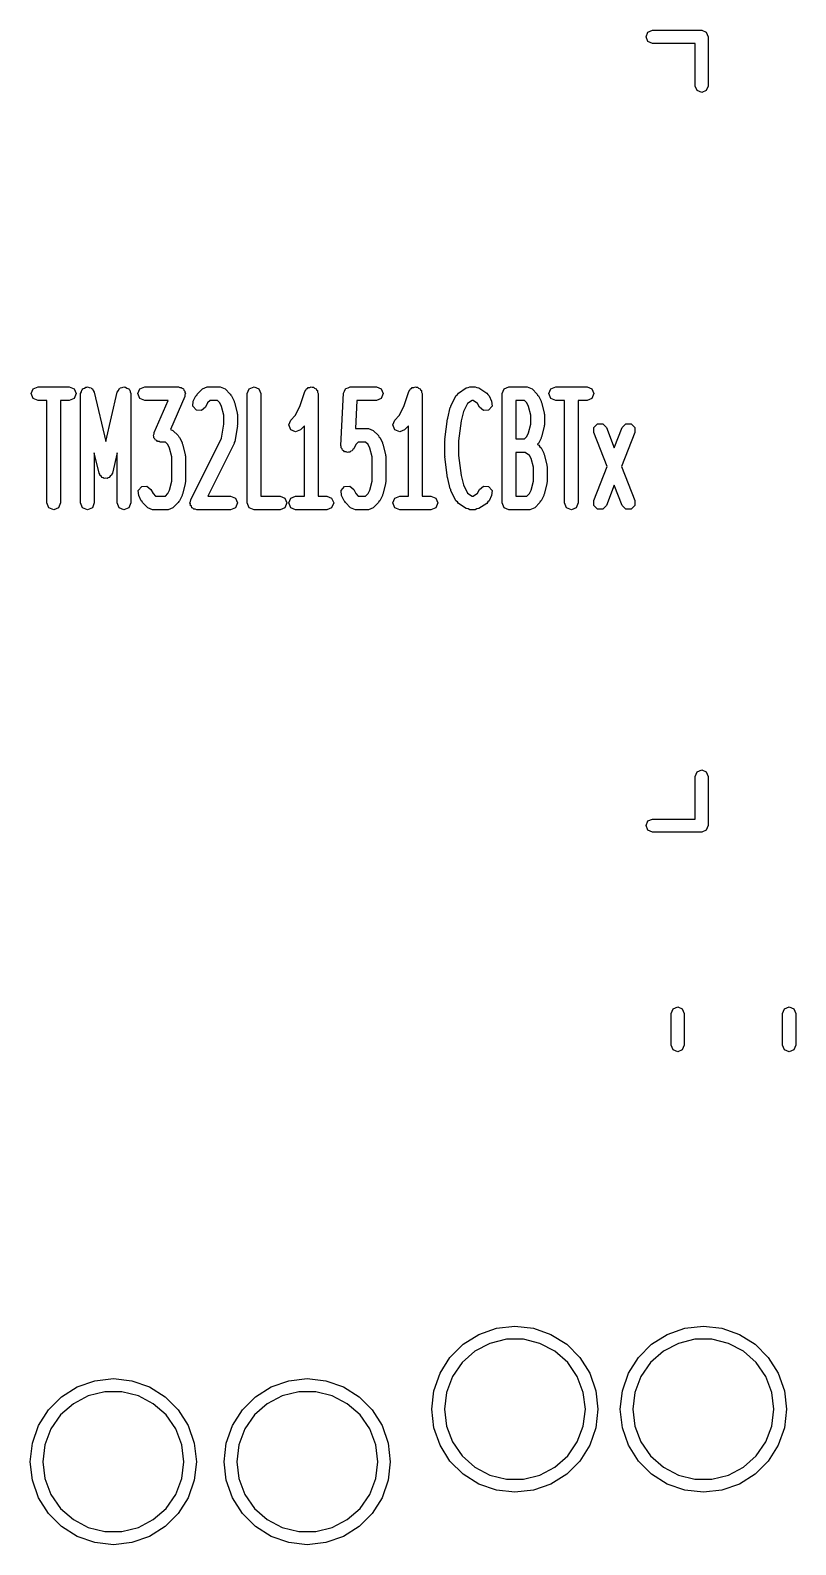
# Model space of a CAD drawing. Extents: x 10 to 287, y -200 to -10.
# Drawn here: x 164.6 to 171.6, y -97.03 to -83.17 of the extents above; entities that cross this region are included whole.
import ezdxf

# ---------------------------------------------------------------- set-up
doc = ezdxf.new("R2010")
doc.units = 0
doc.layers.add('BLACK', color=7, linetype='CONTINUOUS')

msp = doc.modelspace()

# ---------------------------------------------------------------- linework, layer by layer
at = {"layer": 'BLACK', "linetype": 'CONTINUOUS'}
for p, q in [((170.252, -83.1851), (170.294, -83.1675)), ((170.294, -83.1675), (170.744, -83.1675)), ((170.744, -83.1675), (170.786, -83.1851)), ((170.234, -83.2275), (170.252, -83.1851)), ((170.252, -83.2699), (170.234, -83.2275)), ((170.294, -83.2875), (170.252, -83.2699)), ((170.684, -83.2875), (170.294, -83.2875)), ((170.684, -83.6775), (170.684, -83.2875)), ((170.786, -83.1851), (170.804, -83.2275)), ((170.804, -83.2275), (170.804, -83.6775)), ((170.702, -83.7199), (170.684, -83.6775)), ((170.744, -83.7375), (170.702, -83.7199)), ((170.786, -83.7199), (170.744, -83.7375)), ((170.804, -83.6775), (170.786, -83.7199)), ((164.608, -86.4936), (164.626, -86.4494)), ((164.626, -86.5378), (164.608, -86.4936)), ((164.626, -86.4494), (164.67, -86.4311)), ((164.67, -86.4311), (164.956, -86.4311)), ((164.956, -86.4311), (165, -86.4494)), ((165, -86.4494), (165.019, -86.4936)), ((165.019, -86.4936), (165, -86.5378)), ((165.06, -86.4936), (165.067, -86.4777)), ((165.06, -87.4936), (165.06, -86.4936)), ((165.067, -86.4777), (165.07, -86.4606)), ((165.07, -86.4606), (165.076, -86.4563)), ((165.076, -86.4563), (165.078, -86.4494)), ((165.078, -86.4494), (165.094, -86.4428)), ((165.094, -86.4428), (165.108, -86.4328)), ((165.108, -86.4328), (165.116, -86.434)), ((165.116, -86.434), (165.123, -86.4311)), ((165.123, -86.4311), (165.139, -86.4377)), ((165.139, -86.4377), (165.156, -86.4405)), ((165.156, -86.4405), (165.16, -86.4466)), ((165.16, -86.4466), (165.167, -86.4494)), ((165.167, -86.4494), (165.173, -86.4654)), ((165.173, -86.4654), (165.184, -86.4794)), ((165.184, -86.4794), (165.289, -86.9329)), ((165.289, -86.9329), (165.395, -86.4794)), ((165.395, -86.4794), (165.405, -86.4654)), ((165.405, -86.4654), (165.412, -86.4494)), ((165.412, -86.4494), (165.419, -86.4466)), ((165.419, -86.4466), (165.423, -86.4405)), ((165.423, -86.4405), (165.44, -86.4377)), ((165.44, -86.4377), (165.456, -86.4311)), ((165.456, -86.4311), (165.463, -86.434)), ((165.463, -86.434), (165.47, -86.4328)), ((165.47, -86.4328), (165.484, -86.4428)), ((165.484, -86.4428), (165.5, -86.4494)), ((165.5, -86.4494), (165.503, -86.4563)), ((165.503, -86.4563), (165.509, -86.4606)), ((165.509, -86.4606), (165.512, -86.4777)), ((165.512, -86.4777), (165.519, -86.4936)), ((165.519, -86.4936), (165.519, -87.4936)), ((165.584, -86.4936), (165.602, -86.4494)), ((165.602, -86.5378), (165.584, -86.4936)), ((165.602, -86.4494), (165.647, -86.4311)), ((165.647, -86.4311), (165.956, -86.4311)), ((165.956, -86.4311), (165.968, -86.4361)), ((165.968, -86.4361), (165.981, -86.4364)), ((165.981, -86.4364), (165.989, -86.4449)), ((165.989, -86.4449), (166, -86.4494)), ((166, -86.4494), (166.005, -86.4615)), ((166.005, -86.4615), (166.014, -86.4708)), ((166.014, -86.4708), (166.014, -86.4827)), ((166.014, -86.4827), (166.019, -86.4936)), ((166.019, -86.4936), (166.014, -86.5057)), ((166.122, -86.5065), (166.126, -86.497)), ((166.126, -86.497), (166.174, -86.4494)), ((166.174, -86.4494), (166.218, -86.4311)), ((166.174, -86.4494), (166.174, -86.4494)), ((166.218, -86.4311), (166.337, -86.4311)), ((166.337, -86.4311), (166.381, -86.4494)), ((166.381, -86.4494), (166.429, -86.497)), ((166.429, -86.497), (166.433, -86.5065)), ((166.584, -86.4936), (166.602, -86.4494)), ((166.584, -87.4936), (166.584, -86.4936)), ((166.602, -86.4494), (166.647, -86.4311)), ((166.647, -86.4311), (166.691, -86.4494)), ((166.691, -86.4494), (166.709, -86.4936)), ((166.709, -86.4936), (166.709, -87.4311)), ((167.065, -86.6125), (167.111, -86.4739)), ((167.111, -86.4739), (167.121, -86.4629)), ((167.121, -86.4629), (167.126, -86.4494)), ((167.126, -86.4494), (167.136, -86.4455)), ((167.136, -86.4455), (167.142, -86.4377)), ((167.142, -86.4377), (167.157, -86.4367)), ((167.157, -86.4367), (167.17, -86.4311)), ((167.17, -86.4311), (167.18, -86.4351)), ((167.18, -86.4351), (167.19, -86.4343)), ((167.19, -86.4343), (167.201, -86.4439)), ((167.201, -86.4439), (167.215, -86.4494)), ((167.215, -86.4494), (167.218, -86.4589)), ((167.218, -86.4589), (167.226, -86.4657)), ((167.226, -86.4657), (167.227, -86.4802)), ((167.227, -86.4802), (167.233, -86.4936)), ((167.233, -86.4936), (167.233, -87.4311)), ((167.441, -86.9667), (167.465, -86.4905)), ((167.465, -86.4905), (167.475, -86.4702)), ((167.475, -86.4702), (167.483, -86.4494)), ((167.483, -86.4494), (167.485, -86.4488)), ((167.485, -86.4488), (167.486, -86.4473)), ((167.486, -86.4473), (167.507, -86.4397)), ((167.507, -86.4397), (167.527, -86.4311)), ((167.527, -86.4311), (167.766, -86.4311)), ((167.766, -86.4311), (167.81, -86.4494)), ((167.81, -86.4494), (167.828, -86.4936)), ((167.828, -86.4936), (167.81, -86.5378)), ((168.017, -86.6125), (168.063, -86.4739)), ((168.063, -86.4739), (168.073, -86.4629)), ((168.073, -86.4629), (168.078, -86.4494)), ((168.078, -86.4494), (168.088, -86.4455)), ((168.088, -86.4455), (168.095, -86.4377)), ((168.095, -86.4377), (168.109, -86.4367)), ((168.109, -86.4367), (168.123, -86.4311)), ((168.123, -86.4311), (168.132, -86.4351)), ((168.132, -86.4351), (168.142, -86.4343)), ((168.142, -86.4343), (168.153, -86.4439)), ((168.153, -86.4439), (168.167, -86.4494)), ((168.167, -86.4494), (168.171, -86.4589)), ((168.171, -86.4589), (168.179, -86.4657)), ((168.179, -86.4657), (168.18, -86.4802)), ((168.18, -86.4802), (168.185, -86.4936)), ((168.185, -86.4936), (168.185, -87.4311)), ((168.508, -86.5027), (168.517, -86.4892)), ((168.517, -86.4892), (168.588, -86.4416)), ((168.588, -86.4416), (168.606, -86.4381)), ((168.606, -86.4381), (168.623, -86.4311)), ((168.623, -86.4311), (168.67, -86.4311)), ((168.67, -86.4311), (168.687, -86.4381)), ((168.687, -86.4381), (168.705, -86.4416)), ((168.705, -86.4416), (168.776, -86.4892)), ((168.776, -86.4892), (168.785, -86.5027)), ((168.917, -86.4936), (168.936, -86.4494)), ((168.917, -87.4936), (168.917, -86.4936)), ((168.936, -86.4494), (168.98, -86.4311)), ((168.98, -86.4311), (169.146, -86.4311)), ((169.146, -86.4311), (169.191, -86.4494)), ((169.191, -86.4494), (169.238, -86.497)), ((169.238, -86.497), (169.242, -86.5065)), ((169.346, -86.4936), (169.364, -86.4494)), ((169.364, -86.5378), (169.346, -86.4936)), ((169.364, -86.4494), (169.408, -86.4311)), ((169.408, -86.4311), (169.694, -86.4311)), ((169.694, -86.4311), (169.738, -86.4494)), ((169.738, -86.4494), (169.757, -86.4936)), ((169.757, -86.4936), (169.738, -86.5378)), ((164.67, -86.5561), (164.626, -86.5378)), ((164.751, -86.5561), (164.67, -86.5561)), ((164.751, -87.4936), (164.751, -86.5561)), ((164.956, -86.5561), (164.876, -86.5561)), ((164.876, -86.5561), (164.876, -87.4936)), ((165, -86.5378), (164.956, -86.5561)), ((165.647, -86.5561), (165.602, -86.5378)), ((165.86, -86.5561), (165.647, -86.5561)), ((165.732, -86.8495), (165.86, -86.5561)), ((166.013, -86.5187), (165.881, -86.8205)), ((166.014, -86.5057), (166.013, -86.5187)), ((166.087, -86.6086), (166.091, -86.5609)), ((166.119, -86.6448), (166.087, -86.6086)), ((166.091, -86.5609), (166.114, -86.5133)), ((166.114, -86.5133), (166.122, -86.5065)), ((166.202, -86.6168), (166.166, -86.6481)), ((166.222, -86.5783), (166.202, -86.6168)), ((166.244, -86.5561), (166.222, -86.5783)), ((166.311, -86.5561), (166.244, -86.5561)), ((166.333, -86.5783), (166.311, -86.5561)), ((166.349, -86.6107), (166.333, -86.5783)), ((166.37, -86.6918), (166.349, -86.6107)), ((166.433, -86.5065), (166.44, -86.5133)), ((166.44, -86.5133), (166.464, -86.5609)), ((166.464, -86.5609), (166.465, -86.568)), ((166.465, -86.568), (166.469, -86.5737)), ((166.469, -86.5737), (166.493, -86.6689)), ((167.024, -86.6947), (167.065, -86.6125)), ((167.587, -86.5561), (167.574, -86.8125)), ((167.766, -86.5561), (167.587, -86.5561)), ((167.81, -86.5378), (167.766, -86.5561)), ((167.976, -86.6947), (168.017, -86.6125)), ((168.419, -86.7166), (168.443, -86.6213)), ((168.443, -86.6213), (168.447, -86.6156)), ((168.447, -86.6156), (168.448, -86.6085)), ((168.448, -86.6085), (168.495, -86.5133)), ((168.495, -86.5133), (168.508, -86.5027)), ((168.6, -86.584), (168.563, -86.6583)), ((168.642, -86.5561), (168.6, -86.584)), ((168.651, -86.5561), (168.642, -86.5561)), ((168.693, -86.584), (168.651, -86.5561)), ((168.71, -86.6168), (168.693, -86.584)), ((168.746, -86.6481), (168.71, -86.6168)), ((168.785, -86.5027), (168.798, -86.5133)), ((168.825, -86.6086), (168.793, -86.6448)), ((168.798, -86.5133), (168.821, -86.5609)), ((168.821, -86.5609), (168.825, -86.6086)), ((169.121, -86.5561), (169.042, -86.5561)), ((169.042, -86.5561), (169.042, -86.9073)), ((169.143, -86.5783), (169.121, -86.5561)), ((169.159, -86.6107), (169.143, -86.5783)), ((169.179, -86.6918), (169.159, -86.6107)), ((169.242, -86.5065), (169.25, -86.5133)), ((169.25, -86.5133), (169.274, -86.5609)), ((169.274, -86.5609), (169.274, -86.568)), ((169.274, -86.568), (169.279, -86.5737)), ((169.279, -86.5737), (169.302, -86.6689)), ((169.408, -86.5561), (169.364, -86.5378)), ((169.489, -86.5561), (169.408, -86.5561)), ((169.489, -87.4936), (169.489, -86.5561)), ((169.694, -86.5561), (169.614, -86.5561)), ((169.614, -86.5561), (169.614, -87.4936)), ((169.738, -86.5378), (169.694, -86.5561)), ((166.166, -86.6481), (166.119, -86.6448)), ((166.348, -86.9026), (166.37, -86.7742)), ((166.37, -86.7742), (166.37, -86.6918)), ((166.493, -86.6689), (166.492, -86.6768)), ((166.492, -86.6768), (166.495, -86.6841)), ((166.495, -86.6841), (166.495, -86.7793)), ((166.965, -86.7793), (166.983, -86.7351)), ((166.983, -86.7351), (167.024, -86.6947)), ((167.917, -86.7793), (167.936, -86.7351)), ((167.936, -86.7351), (167.976, -86.6947)), ((168.394, -86.9144), (168.418, -86.724)), ((168.418, -86.724), (168.42, -86.7205)), ((168.42, -86.7205), (168.419, -86.7166)), ((168.541, -86.7432), (168.519, -86.9261)), ((168.563, -86.6583), (168.541, -86.7432)), ((168.793, -86.6448), (168.746, -86.6481)), ((169.159, -86.8528), (169.179, -86.7716)), ((169.179, -86.7716), (169.179, -86.6918)), ((169.302, -86.6689), (169.301, -86.6768)), ((169.301, -86.6768), (169.304, -86.6841)), ((169.304, -86.6841), (169.304, -86.7793)), ((169.756, -86.802), (169.79, -86.7688)), ((169.79, -86.7688), (169.838, -86.7697)), ((169.838, -86.7697), (169.871, -86.8041)), ((170.017, -86.8041), (170.05, -86.7697)), ((170.05, -86.7697), (170.098, -86.7688)), ((170.098, -86.7688), (170.132, -86.802)), ((165.727, -86.8746), (165.732, -86.8625)), ((165.731, -86.8855), (165.727, -86.8746)), ((165.731, -86.8973), (165.731, -86.8855)), ((165.74, -86.9067), (165.731, -86.8973)), ((165.732, -86.8625), (165.732, -86.8495)), ((165.745, -86.9188), (165.74, -86.9067)), ((165.881, -86.8205), (165.905, -86.8304)), ((165.905, -86.8304), (165.953, -86.878)), ((165.953, -86.878), (165.957, -86.8875)), ((165.957, -86.8875), (165.964, -86.8942)), ((165.964, -86.8942), (165.988, -86.9419)), ((166.067, -87.4657), (166.348, -86.9026)), ((166.494, -86.7896), (166.47, -86.9325)), ((166.495, -86.7793), (166.493, -86.7843)), ((166.493, -86.7843), (166.494, -86.7896)), ((166.983, -86.8235), (166.965, -86.7793)), ((167.027, -86.8418), (166.983, -86.8235)), ((167.072, -86.8235), (167.027, -86.8418)), ((167.108, -86.7874), (167.072, -86.8235)), ((167.108, -87.4311), (167.108, -86.7874)), ((167.574, -86.8125), (167.575, -86.8121)), ((167.575, -86.8121), (167.694, -86.8121)), ((167.694, -86.8121), (167.738, -86.8304)), ((167.738, -86.8304), (167.786, -86.878)), ((167.786, -86.878), (167.79, -86.8875)), ((167.79, -86.8875), (167.798, -86.8942)), ((167.798, -86.8942), (167.821, -86.9419)), ((167.936, -86.8235), (167.917, -86.7793)), ((167.98, -86.8418), (167.936, -86.8235)), ((168.024, -86.8235), (167.98, -86.8418)), ((168.06, -86.7874), (168.024, -86.8235)), ((168.06, -87.4311), (168.06, -86.7874)), ((168.395, -86.9184), (168.394, -86.9144)), ((169.042, -86.9073), (169.121, -86.9073)), ((169.121, -86.9073), (169.143, -86.8852)), ((169.143, -86.8852), (169.159, -86.8528)), ((169.274, -86.9025), (169.25, -86.9501)), ((169.279, -86.8897), (169.274, -86.8954)), ((169.274, -86.8954), (169.274, -86.9025)), ((169.302, -86.7945), (169.279, -86.8897)), ((169.304, -86.7793), (169.301, -86.7867)), ((169.301, -86.7867), (169.302, -86.7945)), ((169.755, -86.8498), (169.756, -86.802)), ((169.877, -87.1603), (169.755, -86.8498)), ((169.871, -86.8041), (169.944, -86.9894)), ((169.944, -86.9894), (170.017, -86.8041)), ((170.133, -86.8498), (170.011, -87.1603)), ((170.132, -86.802), (170.133, -86.8498)), ((165.228, -87.2221), (165.185, -87.0365)), ((165.185, -87.0365), (165.185, -87.4936)), ((165.394, -87.0365), (165.35, -87.2221)), ((165.394, -87.4936), (165.394, -87.0365)), ((165.756, -86.9233), (165.745, -86.9188)), ((165.764, -86.9318), (165.756, -86.9233)), ((165.777, -86.9321), (165.764, -86.9318)), ((165.789, -86.9371), (165.777, -86.9321)), ((165.835, -86.9371), (165.789, -86.9371)), ((165.857, -86.9592), (165.835, -86.9371)), ((165.873, -86.9916), (165.857, -86.9592)), ((165.894, -87.0727), (165.873, -86.9916)), ((165.988, -86.9419), (165.989, -86.9489)), ((165.989, -86.9489), (165.993, -86.9547)), ((165.993, -86.9547), (166.017, -87.0499)), ((166.017, -87.0499), (166.015, -87.0577)), ((166.464, -86.9501), (166.224, -87.4311)), ((166.465, -86.9406), (166.464, -86.9501)), ((166.47, -86.9325), (166.465, -86.9406)), ((167.445, -86.9778), (167.441, -86.9667)), ((167.444, -86.9896), (167.445, -86.9778)), ((167.453, -86.9994), (167.444, -86.9896)), ((167.457, -87.0117), (167.453, -86.9994)), ((167.468, -87.0168), (167.457, -87.0117)), ((167.476, -87.0257), (167.468, -87.0168)), ((167.489, -87.0266), (167.476, -87.0257)), ((167.501, -87.0322), (167.489, -87.0266)), ((167.512, -87.0283), (167.501, -87.0322)), ((167.523, -87.0291), (167.512, -87.0283)), ((167.533, -87.0205), (167.523, -87.0291)), ((167.546, -87.0162), (167.533, -87.0205)), ((167.551, -87.0055), (167.546, -87.0162)), ((167.56, -86.9978), (167.551, -87.0055)), ((167.579, -86.9592), (167.56, -86.9978)), ((167.601, -86.9371), (167.579, -86.9592)), ((167.668, -86.9371), (167.601, -86.9371)), ((167.69, -86.9592), (167.668, -86.9371)), ((167.707, -86.9916), (167.69, -86.9592)), ((167.727, -87.0727), (167.707, -86.9916)), ((167.821, -86.9419), (167.822, -86.9489)), ((167.822, -86.9489), (167.826, -86.9547)), ((167.826, -86.9547), (167.85, -87.0499)), ((167.85, -87.0499), (167.849, -87.0577)), ((168.394, -86.9222), (168.395, -86.9184)), ((168.394, -87.065), (168.394, -86.9222)), ((168.519, -86.9261), (168.519, -87.0612)), ((169.128, -87.0323), (169.042, -87.0323)), ((169.042, -87.0323), (169.042, -87.4311)), ((169.169, -87.0602), (169.128, -87.0323)), ((169.25, -86.9501), (169.242, -86.9569)), ((169.242, -86.9569), (169.242, -86.9582)), ((169.242, -86.9582), (169.253, -86.9654)), ((169.253, -86.9654), (169.262, -86.9789)), ((169.262, -86.9789), (169.274, -86.9895)), ((169.274, -86.9895), (169.298, -87.0371)), ((169.298, -87.0371), (169.298, -87.0442)), ((169.298, -87.0442), (169.302, -87.0499)), ((169.302, -87.0499), (169.326, -87.1451)), ((165.894, -87.2954), (165.894, -87.0727)), ((166.015, -87.0577), (166.019, -87.065)), ((166.019, -87.065), (166.019, -87.3031)), ((167.727, -87.2954), (167.727, -87.0727)), ((167.849, -87.0577), (167.852, -87.065)), ((167.852, -87.065), (167.852, -87.3031)), ((168.395, -87.0688), (168.394, -87.065)), ((168.394, -87.0728), (168.395, -87.0688)), ((168.418, -87.2633), (168.394, -87.0728)), ((168.519, -87.0612), (168.541, -87.244)), ((169.183, -87.0869), (169.169, -87.0602)), ((169.203, -87.168), (169.183, -87.0869)), ((169.203, -87.2954), (169.203, -87.168)), ((169.326, -87.1451), (169.325, -87.153)), ((169.325, -87.153), (169.328, -87.1603)), ((169.328, -87.1603), (169.328, -87.3031)), ((169.755, -87.4708), (169.877, -87.1603)), ((170.011, -87.1603), (170.133, -87.4708)), ((165.235, -87.2306), (165.228, -87.2221)), ((165.236, -87.2409), (165.235, -87.2306)), ((165.248, -87.2493), (165.236, -87.2409)), ((165.256, -87.261), (165.248, -87.2493)), ((165.267, -87.2627), (165.256, -87.261)), ((165.275, -87.2688), (165.267, -87.2627)), ((165.289, -87.2664), (165.275, -87.2688)), ((165.304, -87.2688), (165.289, -87.2664)), ((165.312, -87.2627), (165.304, -87.2688)), ((165.322, -87.261), (165.312, -87.2627)), ((165.331, -87.2493), (165.322, -87.261)), ((165.342, -87.2409), (165.331, -87.2493)), ((165.344, -87.2306), (165.342, -87.2409)), ((165.35, -87.2221), (165.344, -87.2306)), ((165.873, -87.3766), (165.894, -87.2954)), ((166.017, -87.3183), (165.993, -87.4135)), ((166.019, -87.3031), (166.015, -87.3105)), ((166.015, -87.3105), (166.017, -87.3183)), ((167.707, -87.3766), (167.727, -87.2954)), ((167.85, -87.3183), (167.826, -87.4135)), ((167.852, -87.3031), (167.849, -87.3105)), ((167.849, -87.3105), (167.85, -87.3183)), ((168.42, -87.2667), (168.418, -87.2633)), ((168.419, -87.2707), (168.42, -87.2667)), ((168.443, -87.3659), (168.419, -87.2707)), ((168.541, -87.244), (168.563, -87.3289)), ((168.563, -87.3289), (168.6, -87.4032)), ((169.183, -87.3766), (169.203, -87.2954)), ((169.326, -87.3183), (169.302, -87.4135)), ((169.328, -87.3031), (169.325, -87.3105)), ((169.325, -87.3105), (169.326, -87.3183)), ((169.944, -87.3312), (169.871, -87.5165)), ((170.017, -87.5165), (169.944, -87.3312)), ((165.587, -87.3786), (165.619, -87.3425)), ((165.591, -87.4263), (165.587, -87.3786)), ((165.614, -87.474), (165.591, -87.4263)), ((165.619, -87.3425), (165.666, -87.3391)), ((165.666, -87.3391), (165.702, -87.3704)), ((165.702, -87.3704), (165.722, -87.409)), ((165.722, -87.409), (165.744, -87.4311)), ((165.744, -87.4311), (165.835, -87.4311)), ((165.835, -87.4311), (165.857, -87.409)), ((165.857, -87.409), (165.873, -87.3766)), ((165.988, -87.4263), (165.964, -87.474)), ((165.989, -87.4192), (165.988, -87.4263)), ((165.993, -87.4135), (165.989, -87.4192)), ((166.066, -87.4802), (166.067, -87.4657)), ((166.224, -87.4311), (166.432, -87.4311)), ((166.432, -87.4311), (166.476, -87.4494)), ((166.476, -87.4494), (166.495, -87.4936)), ((166.709, -87.4311), (166.885, -87.4311)), ((166.885, -87.4311), (166.929, -87.4494)), ((166.929, -87.4494), (166.947, -87.4936)), ((166.965, -87.4936), (166.983, -87.4494)), ((166.983, -87.4494), (167.027, -87.4311)), ((167.027, -87.4311), (167.108, -87.4311)), ((167.233, -87.4311), (167.313, -87.4311)), ((167.313, -87.4311), (167.357, -87.4494)), ((167.357, -87.4494), (167.376, -87.4936)), ((167.444, -87.3786), (167.476, -87.3425)), ((167.448, -87.4263), (167.444, -87.3786)), ((167.472, -87.474), (167.448, -87.4263)), ((167.476, -87.3425), (167.523, -87.3391)), ((167.523, -87.3391), (167.56, -87.3704)), ((167.56, -87.3704), (167.579, -87.409)), ((167.579, -87.409), (167.601, -87.4311)), ((167.601, -87.4311), (167.668, -87.4311)), ((167.668, -87.4311), (167.69, -87.409)), ((167.69, -87.409), (167.707, -87.3766)), ((167.821, -87.4263), (167.798, -87.474)), ((167.822, -87.4192), (167.821, -87.4263)), ((167.826, -87.4135), (167.822, -87.4192)), ((167.917, -87.4936), (167.936, -87.4494)), ((167.936, -87.4494), (167.98, -87.4311)), ((167.98, -87.4311), (168.06, -87.4311)), ((168.185, -87.4311), (168.266, -87.4311)), ((168.266, -87.4311), (168.31, -87.4494)), ((168.31, -87.4494), (168.328, -87.4936)), ((168.447, -87.3716), (168.443, -87.3659)), ((168.448, -87.3787), (168.447, -87.3716)), ((168.495, -87.474), (168.448, -87.3787)), ((168.6, -87.4032), (168.642, -87.4311)), ((168.642, -87.4311), (168.651, -87.4311)), ((168.651, -87.4311), (168.693, -87.4032)), ((168.693, -87.4032), (168.71, -87.3704)), ((168.71, -87.3704), (168.746, -87.3391)), ((168.746, -87.3391), (168.793, -87.3425)), ((168.793, -87.3425), (168.825, -87.3786)), ((168.821, -87.4263), (168.798, -87.474)), ((168.825, -87.3786), (168.821, -87.4263)), ((169.042, -87.4311), (169.144, -87.4311)), ((169.144, -87.4311), (169.167, -87.409)), ((169.167, -87.409), (169.183, -87.3766)), ((169.298, -87.4263), (169.274, -87.474)), ((169.302, -87.4135), (169.298, -87.4192)), ((169.298, -87.4192), (169.298, -87.4263)), ((169.756, -87.5186), (169.755, -87.4708)), ((170.133, -87.4708), (170.132, -87.5186)), ((164.769, -87.5378), (164.751, -87.4936)), ((164.813, -87.5561), (164.769, -87.5378)), ((164.857, -87.5378), (164.813, -87.5561)), ((164.876, -87.4936), (164.857, -87.5378)), ((165.078, -87.5378), (165.06, -87.4936)), ((165.123, -87.5561), (165.078, -87.5378)), ((165.167, -87.5378), (165.123, -87.5561)), ((165.185, -87.4936), (165.167, -87.5378)), ((165.412, -87.5378), (165.394, -87.4936)), ((165.456, -87.5561), (165.412, -87.5378)), ((165.5, -87.5378), (165.456, -87.5561)), ((165.519, -87.4936), (165.5, -87.5378)), ((165.622, -87.4807), (165.614, -87.474)), ((165.626, -87.4902), (165.622, -87.4807)), ((165.674, -87.5378), (165.626, -87.4902)), ((165.718, -87.5561), (165.674, -87.5378)), ((165.861, -87.5561), (165.718, -87.5561)), ((165.905, -87.5378), (165.861, -87.5561)), ((165.953, -87.4902), (165.905, -87.5378)), ((165.957, -87.4807), (165.953, -87.4902)), ((165.964, -87.474), (165.957, -87.4807)), ((166.06, -87.4936), (166.066, -87.4802)), ((166.064, -87.5031), (166.06, -87.4936)), ((166.063, -87.5134), (166.064, -87.5031)), ((166.073, -87.5244), (166.063, -87.5134)), ((166.078, -87.5378), (166.073, -87.5244)), ((166.088, -87.5417), (166.078, -87.5378)), ((166.095, -87.5495), (166.088, -87.5417)), ((166.109, -87.5506), (166.095, -87.5495)), ((166.123, -87.5561), (166.109, -87.5506)), ((166.432, -87.5561), (166.123, -87.5561)), ((166.476, -87.5378), (166.432, -87.5561)), ((166.495, -87.4936), (166.476, -87.5378)), ((166.602, -87.5378), (166.584, -87.4936)), ((166.584, -87.4936), (166.584, -87.4936)), ((166.647, -87.5561), (166.602, -87.5378)), ((166.885, -87.5561), (166.647, -87.5561)), ((166.929, -87.5378), (166.885, -87.5561)), ((166.947, -87.4936), (166.929, -87.5378)), ((166.983, -87.5378), (166.965, -87.4936)), ((167.027, -87.5561), (166.983, -87.5378)), ((167.17, -87.5561), (167.027, -87.5561)), ((167.313, -87.5561), (167.17, -87.5561)), ((167.357, -87.5378), (167.313, -87.5561)), ((167.376, -87.4936), (167.357, -87.5378)), ((167.479, -87.4807), (167.472, -87.474)), ((167.483, -87.4902), (167.479, -87.4807)), ((167.531, -87.5378), (167.483, -87.4902)), ((167.575, -87.5561), (167.531, -87.5378)), ((167.531, -87.5378), (167.531, -87.5378)), ((167.694, -87.5561), (167.575, -87.5561)), ((167.738, -87.5378), (167.694, -87.5561)), ((167.786, -87.4902), (167.738, -87.5378)), ((167.79, -87.4807), (167.786, -87.4902)), ((167.798, -87.474), (167.79, -87.4807)), ((167.936, -87.5378), (167.917, -87.4936)), ((167.98, -87.5561), (167.936, -87.5378)), ((168.123, -87.5561), (167.98, -87.5561)), ((168.266, -87.5561), (168.123, -87.5561)), ((168.31, -87.5378), (168.266, -87.5561)), ((168.328, -87.4936), (168.31, -87.5378)), ((168.508, -87.4846), (168.495, -87.474)), ((168.517, -87.498), (168.508, -87.4846)), ((168.588, -87.5456), (168.517, -87.498)), ((168.606, -87.5492), (168.588, -87.5456)), ((168.623, -87.5561), (168.606, -87.5492)), ((168.67, -87.5561), (168.623, -87.5561)), ((168.687, -87.5492), (168.67, -87.5561)), ((168.705, -87.5456), (168.687, -87.5492)), ((168.776, -87.498), (168.705, -87.5456)), ((168.785, -87.4846), (168.776, -87.498)), ((168.798, -87.474), (168.785, -87.4846)), ((168.936, -87.5378), (168.917, -87.4936)), ((168.98, -87.5561), (168.936, -87.5378)), ((169.17, -87.5561), (168.98, -87.5561)), ((169.215, -87.5378), (169.17, -87.5561)), ((169.262, -87.4902), (169.215, -87.5378)), ((169.266, -87.4807), (169.262, -87.4902)), ((169.274, -87.474), (169.266, -87.4807)), ((169.507, -87.5378), (169.489, -87.4936)), ((169.551, -87.5561), (169.507, -87.5378)), ((169.595, -87.5378), (169.551, -87.5561)), ((169.614, -87.4936), (169.595, -87.5378)), ((169.79, -87.5518), (169.756, -87.5186)), ((169.838, -87.5509), (169.79, -87.5518)), ((169.871, -87.5165), (169.838, -87.5509)), ((170.05, -87.5509), (170.017, -87.5165)), ((170.098, -87.5518), (170.05, -87.5509)), ((170.132, -87.5186), (170.098, -87.5518)), ((170.684, -89.9975), (170.702, -89.9551)), ((170.702, -89.9551), (170.744, -89.9375)), ((170.744, -89.9375), (170.786, -89.9551)), ((170.786, -89.9551), (170.804, -89.9975)), ((170.684, -90.3875), (170.684, -89.9975)), ((170.804, -89.9975), (170.804, -90.4475)), ((170.234, -90.4475), (170.252, -90.4051)), ((170.252, -90.4899), (170.234, -90.4475)), ((170.252, -90.4051), (170.294, -90.3875)), ((170.294, -90.5075), (170.252, -90.4899)), ((170.294, -90.3875), (170.684, -90.3875)), ((170.744, -90.5075), (170.294, -90.5075)), ((170.786, -90.4899), (170.744, -90.5075)), ((170.804, -90.4475), (170.786, -90.4899)), ((170.464, -92.1662), (170.482, -92.1238)), ((170.464, -92.4588), (170.464, -92.1662)), ((170.482, -92.1238), (170.524, -92.1062)), ((170.524, -92.1062), (170.566, -92.1238)), ((170.566, -92.1238), (170.584, -92.1662)), ((170.584, -92.1662), (170.584, -92.4588)), ((171.484, -92.1662), (171.502, -92.1238)), ((171.484, -92.4588), (171.484, -92.1662)), ((171.502, -92.1238), (171.544, -92.1062)), ((171.544, -92.1062), (171.586, -92.1238)), ((171.586, -92.1238), (171.604, -92.1662)), ((171.604, -92.1662), (171.604, -92.4588)), ((170.482, -92.5012), (170.464, -92.4588)), ((170.584, -92.4588), (170.566, -92.5012)), ((171.502, -92.5012), (171.484, -92.4588)), ((171.604, -92.4588), (171.586, -92.5012)), ((170.524, -92.5188), (170.482, -92.5012)), ((170.566, -92.5012), (170.524, -92.5188)), ((171.544, -92.5188), (171.502, -92.5012)), ((171.586, -92.5012), (171.544, -92.5188)), ((168.704, -95.1053), (168.865, -95.0491)), ((168.865, -95.0491), (169.034, -95.03)), ((169.034, -95.03), (169.203, -95.0491)), ((169.203, -95.0491), (169.364, -95.1053)), ((170.429, -95.1053), (170.59, -95.0491)), ((170.59, -95.0491), (170.759, -95.03)), ((170.759, -95.03), (170.928, -95.0491)), ((170.928, -95.0491), (171.089, -95.1053)), ((168.44, -95.3161), (168.56, -95.1958)), ((168.56, -95.1958), (168.704, -95.1053)), ((168.805, -95.1872), (168.668, -95.2594)), ((168.956, -95.15), (168.805, -95.1872)), ((169.112, -95.15), (168.956, -95.15)), ((169.263, -95.1872), (169.112, -95.15)), ((169.4, -95.2594), (169.263, -95.1872)), ((169.364, -95.1053), (169.508, -95.1958)), ((169.508, -95.1958), (169.628, -95.3161)), ((170.165, -95.3161), (170.285, -95.1958)), ((170.285, -95.1958), (170.429, -95.1053)), ((170.53, -95.1872), (170.393, -95.2594)), ((170.681, -95.15), (170.53, -95.1872)), ((170.837, -95.15), (170.681, -95.15)), ((170.988, -95.1872), (170.837, -95.15)), ((171.125, -95.2594), (170.988, -95.1872)), ((171.089, -95.1053), (171.233, -95.1958)), ((171.233, -95.1958), (171.353, -95.3161)), ((168.349, -95.4602), (168.44, -95.3161)), ((168.551, -95.3625), (168.463, -95.4904)), ((168.668, -95.2594), (168.551, -95.3625)), ((169.517, -95.3625), (169.4, -95.2594)), ((169.605, -95.4904), (169.517, -95.3625)), ((169.628, -95.3161), (169.719, -95.4602)), ((170.074, -95.4602), (170.165, -95.3161)), ((170.276, -95.3625), (170.188, -95.4904)), ((170.393, -95.2594), (170.276, -95.3625)), ((171.242, -95.3625), (171.125, -95.2594)), ((171.33, -95.4904), (171.242, -95.3625)), ((171.353, -95.3161), (171.444, -95.4602)), ((165.19, -95.5291), (165.359, -95.51)), ((165.359, -95.51), (165.528, -95.5291)), ((166.965, -95.5291), (167.134, -95.51)), ((167.134, -95.51), (167.303, -95.5291)), ((168.293, -95.6209), (168.349, -95.4602)), ((168.463, -95.4904), (168.408, -95.6357)), ((169.66, -95.6357), (169.605, -95.4904)), ((169.719, -95.4602), (169.775, -95.6209)), ((170.018, -95.6209), (170.074, -95.4602)), ((170.188, -95.4904), (170.133, -95.6357)), ((171.385, -95.6357), (171.33, -95.4904)), ((171.444, -95.4602), (171.5, -95.6209)), ((164.885, -95.6758), (165.029, -95.5853)), ((165.029, -95.5853), (165.19, -95.5291)), ((165.281, -95.63), (165.13, -95.6672)), ((165.437, -95.63), (165.281, -95.63)), ((165.588, -95.6672), (165.437, -95.63)), ((165.528, -95.5291), (165.689, -95.5853)), ((165.689, -95.5853), (165.833, -95.6758)), ((166.66, -95.6758), (166.804, -95.5853)), ((166.804, -95.5853), (166.965, -95.5291)), ((167.056, -95.63), (166.905, -95.6672)), ((167.212, -95.63), (167.056, -95.63)), ((167.363, -95.6672), (167.212, -95.63)), ((167.303, -95.5291), (167.464, -95.5853)), ((167.464, -95.5853), (167.608, -95.6758)), ((168.274, -95.79), (168.293, -95.6209)), ((168.408, -95.6357), (168.389, -95.79)), ((169.679, -95.79), (169.66, -95.6357)), ((169.775, -95.6209), (169.794, -95.79)), ((169.999, -95.79), (170.018, -95.6209)), ((170.133, -95.6357), (170.114, -95.79)), ((171.404, -95.79), (171.385, -95.6357)), ((171.5, -95.6209), (171.519, -95.79)), ((164.765, -95.7961), (164.885, -95.6758)), ((164.993, -95.7394), (164.876, -95.8425)), ((165.13, -95.6672), (164.993, -95.7394)), ((165.725, -95.7394), (165.588, -95.6672)), ((165.842, -95.8425), (165.725, -95.7394)), ((165.833, -95.6758), (165.953, -95.7961)), ((166.54, -95.7961), (166.66, -95.6758)), ((166.768, -95.7394), (166.651, -95.8425)), ((166.905, -95.6672), (166.768, -95.7394)), ((167.5, -95.7394), (167.363, -95.6672)), ((167.617, -95.8425), (167.5, -95.7394)), ((167.608, -95.6758), (167.728, -95.7961)), ((164.674, -95.9402), (164.765, -95.7961)), ((164.876, -95.8425), (164.788, -95.9704)), ((165.93, -95.9704), (165.842, -95.8425)), ((165.953, -95.7961), (166.044, -95.9402)), ((166.449, -95.9402), (166.54, -95.7961)), ((166.651, -95.8425), (166.563, -95.9704)), ((167.705, -95.9704), (167.617, -95.8425)), ((167.728, -95.7961), (167.819, -95.9402)), ((168.293, -95.9591), (168.274, -95.79)), ((168.389, -95.79), (168.408, -95.9443)), ((169.66, -95.9443), (169.679, -95.79)), ((169.794, -95.79), (169.775, -95.9591)), ((170.018, -95.9591), (169.999, -95.79)), ((170.114, -95.79), (170.133, -95.9443)), ((171.385, -95.9443), (171.404, -95.79)), ((171.519, -95.79), (171.5, -95.9591)), ((164.618, -96.1009), (164.674, -95.9402)), ((164.788, -95.9704), (164.733, -96.1157)), ((165.985, -96.1157), (165.93, -95.9704)), ((166.044, -95.9402), (166.1, -96.1009)), ((166.393, -96.1009), (166.449, -95.9402)), ((166.563, -95.9704), (166.508, -96.1157)), ((167.76, -96.1157), (167.705, -95.9704)), ((167.819, -95.9402), (167.875, -96.1009)), ((168.349, -96.1198), (168.293, -95.9591)), ((168.408, -95.9443), (168.463, -96.0896)), ((169.605, -96.0896), (169.66, -95.9443)), ((169.775, -95.9591), (169.719, -96.1198)), ((170.074, -96.1198), (170.018, -95.9591)), ((170.133, -95.9443), (170.188, -96.0896)), ((171.33, -96.0896), (171.385, -95.9443)), ((171.5, -95.9591), (171.444, -96.1198)), ((164.599, -96.27), (164.618, -96.1009)), ((164.733, -96.1157), (164.714, -96.27)), ((166.004, -96.27), (165.985, -96.1157)), ((166.1, -96.1009), (166.119, -96.27)), ((166.374, -96.27), (166.393, -96.1009)), ((166.508, -96.1157), (166.489, -96.27)), ((167.779, -96.27), (167.76, -96.1157)), ((167.875, -96.1009), (167.894, -96.27)), ((168.44, -96.2639), (168.349, -96.1198)), ((168.463, -96.0896), (168.551, -96.2175)), ((169.517, -96.2175), (169.605, -96.0896)), ((169.719, -96.1198), (169.628, -96.2639)), ((170.165, -96.2639), (170.074, -96.1198)), ((170.188, -96.0896), (170.276, -96.2175)), ((171.242, -96.2175), (171.33, -96.0896)), ((171.444, -96.1198), (171.353, -96.2639)), ((164.618, -96.4391), (164.599, -96.27)), ((164.714, -96.27), (164.733, -96.4243)), ((165.985, -96.4243), (166.004, -96.27)), ((166.119, -96.27), (166.1, -96.4391)), ((166.393, -96.4391), (166.374, -96.27)), ((166.489, -96.27), (166.508, -96.4243)), ((167.76, -96.4243), (167.779, -96.27)), ((167.894, -96.27), (167.875, -96.4391)), ((168.56, -96.3842), (168.44, -96.2639)), ((168.551, -96.2175), (168.668, -96.3206)), ((168.668, -96.3206), (168.805, -96.3928)), ((169.263, -96.3928), (169.4, -96.3206)), ((169.4, -96.3206), (169.517, -96.2175)), ((169.628, -96.2639), (169.508, -96.3842)), ((170.285, -96.3842), (170.165, -96.2639)), ((170.276, -96.2175), (170.393, -96.3206)), ((170.393, -96.3206), (170.53, -96.3928)), ((170.988, -96.3928), (171.125, -96.3206)), ((171.125, -96.3206), (171.242, -96.2175)), ((171.353, -96.2639), (171.233, -96.3842)), ((164.674, -96.5998), (164.618, -96.4391)), ((164.733, -96.4243), (164.788, -96.5696)), ((165.93, -96.5696), (165.985, -96.4243)), ((166.1, -96.4391), (166.044, -96.5998)), ((166.449, -96.5998), (166.393, -96.4391)), ((166.508, -96.4243), (166.563, -96.5696)), ((167.705, -96.5696), (167.76, -96.4243)), ((167.875, -96.4391), (167.819, -96.5998)), ((168.704, -96.4747), (168.56, -96.3842)), ((168.865, -96.5309), (168.704, -96.4747)), ((168.805, -96.3928), (168.956, -96.43)), ((168.956, -96.43), (169.112, -96.43)), ((169.112, -96.43), (169.263, -96.3928)), ((169.364, -96.4747), (169.203, -96.5309)), ((169.508, -96.3842), (169.364, -96.4747)), ((170.429, -96.4747), (170.285, -96.3842)), ((170.59, -96.5309), (170.429, -96.4747)), ((170.53, -96.3928), (170.681, -96.43)), ((170.681, -96.43), (170.837, -96.43)), ((170.837, -96.43), (170.988, -96.3928)), ((171.089, -96.4747), (170.928, -96.5309)), ((171.233, -96.3842), (171.089, -96.4747)), ((164.765, -96.7439), (164.674, -96.5998)), ((164.788, -96.5696), (164.876, -96.6975)), ((165.842, -96.6975), (165.93, -96.5696)), ((166.044, -96.5998), (165.953, -96.7439)), ((166.54, -96.7439), (166.449, -96.5998)), ((166.563, -96.5696), (166.651, -96.6975)), ((167.617, -96.6975), (167.705, -96.5696)), ((167.819, -96.5998), (167.728, -96.7439)), ((169.034, -96.55), (168.865, -96.5309)), ((169.203, -96.5309), (169.034, -96.55)), ((170.759, -96.55), (170.59, -96.5309)), ((170.928, -96.5309), (170.759, -96.55)), ((164.885, -96.8642), (164.765, -96.7439)), ((164.876, -96.6975), (164.993, -96.8006)), ((165.725, -96.8006), (165.842, -96.6975)), ((165.953, -96.7439), (165.833, -96.8642)), ((166.66, -96.8642), (166.54, -96.7439)), ((166.651, -96.6975), (166.768, -96.8006)), ((167.5, -96.8006), (167.617, -96.6975)), ((167.728, -96.7439), (167.608, -96.8642)), ((165.029, -96.9547), (164.885, -96.8642)), ((164.993, -96.8006), (165.13, -96.8728)), ((165.13, -96.8728), (165.281, -96.91)), ((165.437, -96.91), (165.588, -96.8728)), ((165.588, -96.8728), (165.725, -96.8006)), ((165.833, -96.8642), (165.689, -96.9547)), ((166.804, -96.9547), (166.66, -96.8642)), ((166.768, -96.8006), (166.905, -96.8728)), ((166.905, -96.8728), (167.056, -96.91)), ((167.212, -96.91), (167.363, -96.8728)), ((167.363, -96.8728), (167.5, -96.8006)), ((167.608, -96.8642), (167.464, -96.9547)), ((165.19, -97.0109), (165.029, -96.9547)), ((165.359, -97.03), (165.19, -97.0109)), ((165.281, -96.91), (165.437, -96.91)), ((165.528, -97.0109), (165.359, -97.03)), ((165.689, -96.9547), (165.528, -97.0109)), ((166.965, -97.0109), (166.804, -96.9547)), ((167.134, -97.03), (166.965, -97.0109)), ((167.056, -96.91), (167.212, -96.91)), ((167.303, -97.0109), (167.134, -97.03)), ((167.464, -96.9547), (167.303, -97.0109))]:
    msp.add_line(p, q, dxfattribs=at)

doc.saveas('drawing.dxf')
